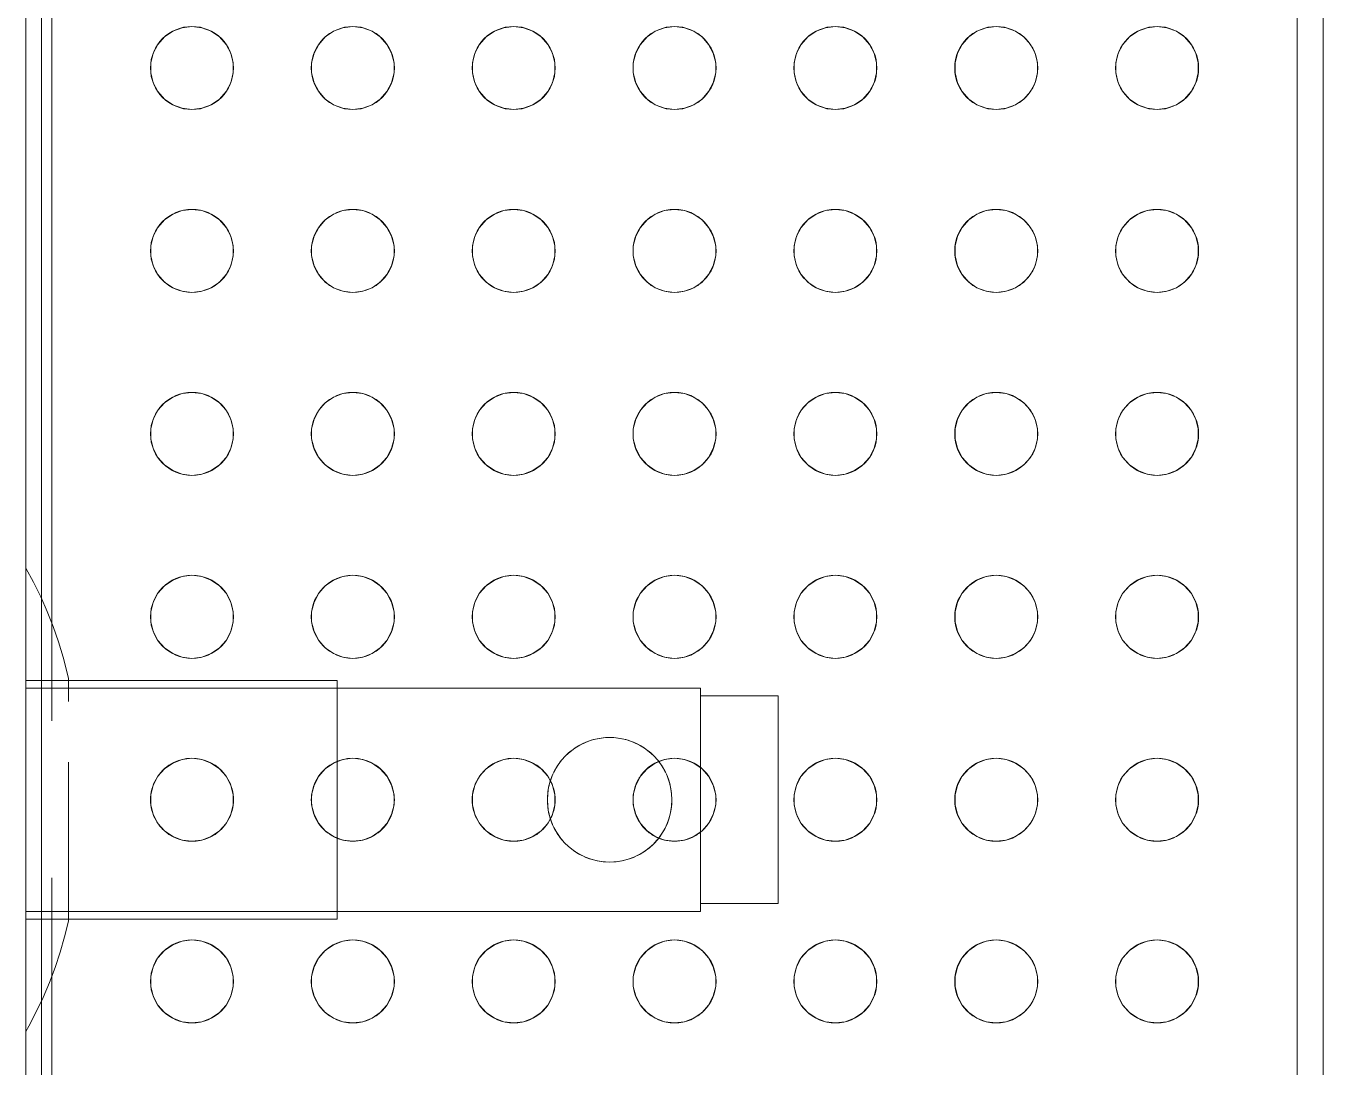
# Model space of a CAD drawing. Header units: metres. Extents: x 149 to 429, y -3 to 162.
# Drawn here: x 373.7995 to 374.0495, y 83.2872 to 83.4878 of the extents above; entities that cross this region are included whole.
import ezdxf

# ---------------------------------------------------------------- set-up
doc = ezdxf.new("R2010")
doc.units = ezdxf.units.M
doc.layers.add('P-SANR-FIXT', color=7, linetype='Continuous', lineweight=5)

# ---------------------------------------------------------------- blocks, each defined once
blk = doc.blocks.new('UT_Bebedouro Industrial - UT_Bebedouro Industrial-3662647-TÉRREO 1_20 - Dependente 2')
at = {"layer": 'P-SANR-FIXT', "color": 9, "true_color": 0xc0c0c0}
for p, q in [((0.34, -0.24), (-0.34, -0.24)), ((-0.34, -0.24), (0.34, -0.24)), ((-0.023, -0.24), (-0.023, -0.3)), ((-0.0215, -0.24), (-0.0215, -0.37)), ((0.0215, -0.37), (0.0215, -0.24)), ((0.023, -0.3), (0.023, -0.24)), ((-0.343, -0.243), (0.343, -0.243)), ((-0.17861, -0.245), (-0.01503, -0.245)), ((0.0152, -0.245), (0.17878, -0.245)), ((-0.01891, -0.24819), (-0.02337, -0.24819)), ((0.00722, -0.24819), (-0.02337, -0.24819)), ((0.02337, -0.24819), (0.01891, -0.24819)), ((0.02337, -0.24819), (0.01891, -0.24819)), ((-0.023, -0.3), (-0.01626, -0.3)), ((-0.023, -0.3), (0.023, -0.3)), ((0.01626, -0.3), (0.023, -0.3)), ((-0.0215, -0.37), (-0.0152, -0.37)), ((-0.0215, -0.37), (0.0215, -0.37)), ((-0.02, -0.37), (-0.02, -0.385)), ((-0.01414, -0.37), (-0.02, -0.37)), ((-0.01414, -0.37), (-0.02, -0.37)), ((0.02, -0.37), (0.01414, -0.37)), ((0.02, -0.37), (0.01414, -0.37)), ((0.0152, -0.37), (0.0215, -0.37)), ((0.02, -0.385), (0.02, -0.37)), ((-0.02, -0.385), (0.02, -0.385)), ((-0.02, -0.385), (0.02, -0.385)), ((0.335, -0.485), (-0.335, -0.485)), ((0.34, -0.49), (-0.34, -0.49))]:
    blk.add_line(p, q, dxfattribs=at)
at = {"layer": 'P-SANR-FIXT', "color": 254, "true_color": 0xe0e0e0}
for p, q in [((-0.34, -0.24), (0.34, -0.24)), ((-0.17861, -0.24), (-0.0152, -0.24)), ((-0.04463, -0.24), (-0.02231, -0.24)), ((-0.04463, -0.24), (0.03865, -0.24)), ((0.00722, -0.24), (-0.02337, -0.24)), ((-0.01891, -0.24), (-0.02337, -0.24)), ((-0.01992, -0.24), (-0.023, -0.24)), ((-0.01626, -0.24), (-0.023, -0.24)), ((0.02077, -0.24), (-0.0215, -0.24)), ((-0.0152, -0.24), (-0.0215, -0.24)), ((0.023, -0.24), (-0.01992, -0.24)), ((0.0152, -0.24), (0.17861, -0.24)), ((0.0215, -0.24), (0.0152, -0.24)), ((0.023, -0.24), (0.01626, -0.24)), ((0.02337, -0.24), (0.01891, -0.24)), ((0.02337, -0.24), (0.01891, -0.24)), ((0.0215, -0.24), (0.02077, -0.24)), ((0.02231, -0.24), (0.04463, -0.24)), ((0.03865, -0.24), (0.04463, -0.24)), ((0.00096, -0.26406), (0.00284, -0.26452)), ((-0.00284, -0.27948), (-0.00454, -0.27858)), ((-0.00454, -0.29642), (-0.00284, -0.29552)), ((-0.01626, -0.3), (0, -0.3)), ((0, -0.3), (0.0115, -0.3)), ((0.00454, -0.30958), (0.00284, -0.31048)), ((0.00284, -0.32652), (0.00454, -0.32742)), ((-0.00599, -0.3393), (-0.00708, -0.33772)), ((0.00599, -0.3393), (0.00454, -0.34058)), ((0.00454, -0.34058), (0.00284, -0.34148)), ((-0.00708, -0.36128), (-0.00599, -0.3597)), ((0.00454, -0.35842), (0.00599, -0.3597)), ((-0.00599, -0.3703), (-0.00708, -0.36872))]:
    blk.add_line(p, q, dxfattribs=at)
at = {"layer": 'P-SANR-FIXT', "color": 254, "true_color": 0xe9e9e9}
for p, q in [((-0.17861, -0.24), (-0.0152, -0.24)), ((-0.0152, -0.24), (-0.17861, -0.24)), ((0.01626, -0.24), (-0.01626, -0.24)), ((-0.00556, -0.24), (-0.0152, -0.24)), ((0.00556, -0.24), (-0.00556, -0.24)), ((0.0152, -0.24), (0.00556, -0.24)), ((0.0152, -0.24), (0.17861, -0.24)), ((0.17861, -0.24), (0.0152, -0.24)), ((-0.00096, -0.26406), (0.00096, -0.26406)), ((-0.00096, -0.35706), (0.00096, -0.35706))]:
    blk.add_line(p, q, dxfattribs=at)
at = {"layer": 'P-SANR-FIXT', "color": 254, "true_color": 0xd3d3d3}
for p, q in [((0.343, -0.243), (-0.34297, -0.243)), ((-0.01503, -0.245), (-0.17861, -0.245)), ((0.17878, -0.245), (0.0152, -0.245)), ((-0.00284, -0.26452), (-0.00096, -0.26406)), ((0.00777, -0.27009), (0.008, -0.272)), ((-0.00096, -0.27994), (-0.00284, -0.27948)), ((-0.00284, -0.29552), (-0.00096, -0.29506)), ((0.0115, -0.3), (0.01626, -0.3)), ((0.00284, -0.31048), (0.00096, -0.31094)), ((0.00096, -0.32606), (0.00284, -0.32652)), ((0.00284, -0.34148), (0.00096, -0.34194)), ((-0.0152, -0.37), (0.0152, -0.37)), ((0.01414, -0.37), (-0.01414, -0.37)), ((0.01414, -0.37), (-0.01414, -0.37)), ((0.335, -0.485), (-0.335, -0.485)), ((-0.34, -0.49), (0.34, -0.49))]:
    blk.add_line(p, q, dxfattribs=at)
at = {"layer": 'P-SANR-FIXT', "color": 254, "true_color": 0xd3d3d3, "flags": 128}
for points in [[(-0.03807, -0.24331), (-0.04087, -0.24199), (-0.04362, -0.24056), (-0.04463, -0.24)], [(0.04463, -0.24), (0.0419, -0.24147), (0.03911, -0.24284)], [(0.00284, -0.26452), (0.00454, -0.26542), (0.00599, -0.2667)], [(-0.008, -0.272), (-0.00777, -0.27009), (-0.00708, -0.26828), (-0.00599, -0.2667)], [(-0.00454, -0.27858), (-0.00599, -0.2773), (-0.00708, -0.27572), (-0.00777, -0.27391), (-0.008, -0.272)], [(0.00599, -0.2773), (0.00454, -0.27858), (0.00284, -0.27948)], [(-0.00708, -0.29928), (-0.00599, -0.2977), (-0.00454, -0.29642)], [(0.00284, -0.29552), (0.00454, -0.29642), (0.00599, -0.2977), (0.00708, -0.29928)], [(-0.00284, -0.31048), (-0.00454, -0.30958), (-0.00599, -0.3083), (-0.00708, -0.30672)], [(0.00708, -0.30672), (0.00599, -0.3083), (0.00454, -0.30958)], [(-0.00599, -0.3287), (-0.00454, -0.32742), (-0.00284, -0.32652)], [(0.00454, -0.32742), (0.00599, -0.3287), (0.00708, -0.33028), (0.00777, -0.33209), (0.008, -0.334)], [(0.008, -0.334), (0.00777, -0.33591), (0.00708, -0.33772), (0.00599, -0.3393)], [(-0.00284, -0.34148), (-0.00454, -0.34058), (-0.00599, -0.3393)], [(-0.00599, -0.3597), (-0.00454, -0.35842), (-0.00284, -0.35752), (-0.00096, -0.35706)], [(0.00096, -0.35706), (0.00284, -0.35752), (0.00454, -0.35842)], [(0.00599, -0.3597), (0.00708, -0.36128), (0.00777, -0.36309), (0.008, -0.365)], [(-0.008, -0.365), (-0.00777, -0.36309), (-0.00708, -0.36128)], [(-0.00708, -0.36872), (-0.00777, -0.36691), (-0.008, -0.365)], [(0.008, -0.365), (0.00777, -0.36691), (0.00708, -0.36872), (0.00599, -0.3703)]]:
    blk.add_lwpolyline(points, dxfattribs=at)
at = {"layer": 'P-SANR-FIXT', "color": 9, "true_color": 0xc0c0c0, "flags": 128}
for points in [[(-0.02337, -0.24819), (-0.02639, -0.24745), (-0.02937, -0.24659), (-0.03231, -0.24562), (-0.03521, -0.24452), (-0.03807, -0.24331)], [(0.03911, -0.24284), (0.03627, -0.24409), (0.03339, -0.24523), (0.03046, -0.24625), (0.02749, -0.24715), (0.02449, -0.24793), (0.02337, -0.24819)], [(-0.043, -0.272), (-0.04277, -0.27009), (-0.04208, -0.26828), (-0.04099, -0.2667), (-0.03954, -0.26542), (-0.03784, -0.26452), (-0.03596, -0.26406), (-0.03404, -0.26406), (-0.03216, -0.26452), (-0.03046, -0.26542), (-0.02901, -0.2667), (-0.02792, -0.26828), (-0.02723, -0.27009), (-0.027, -0.272)], [(0.02725, -0.272), (0.02748, -0.27009), (0.02816, -0.26828), (0.02926, -0.2667), (0.0307, -0.26542), (0.03241, -0.26452), (0.03428, -0.26406), (0.03621, -0.26406), (0.03808, -0.26452), (0.03979, -0.26542), (0.04123, -0.2667), (0.04233, -0.26828), (0.04301, -0.27009), (0.04325, -0.272)], [(0.06249, -0.272), (0.06272, -0.27009), (0.06341, -0.26828), (0.0645, -0.2667), (0.06595, -0.26542), (0.06766, -0.26452), (0.06953, -0.26406), (0.07146, -0.26406), (0.07333, -0.26452), (0.07504, -0.26542), (0.07648, -0.2667), (0.07758, -0.26828), (0.07826, -0.27009), (0.07849, -0.272)], [(0.09774, -0.272), (0.09797, -0.27009), (0.09865, -0.26828), (0.09975, -0.2667), (0.10119, -0.26542), (0.1029, -0.26452), (0.10477, -0.26406), (0.1067, -0.26406), (0.10857, -0.26452), (0.11028, -0.26542), (0.11173, -0.2667), (0.11282, -0.26828), (0.11351, -0.27009), (0.11374, -0.272)], [(0.13298, -0.272), (0.13322, -0.27009), (0.1339, -0.26828), (0.135, -0.2667), (0.13644, -0.26542), (0.13815, -0.26452), (0.14002, -0.26406), (0.14195, -0.26406), (0.14382, -0.26452), (0.14553, -0.26542), (0.14697, -0.2667), (0.14807, -0.26828), (0.14875, -0.27009), (0.14898, -0.272)], [(-0.027, -0.272), (-0.02723, -0.27391), (-0.02792, -0.27572), (-0.02901, -0.2773), (-0.03046, -0.27858), (-0.03216, -0.27948), (-0.03404, -0.27994), (-0.03596, -0.27994), (-0.03784, -0.27948), (-0.03954, -0.27858), (-0.04099, -0.2773), (-0.04208, -0.27572), (-0.04277, -0.27391), (-0.043, -0.272)], [(0.04325, -0.272), (0.04301, -0.27391), (0.04233, -0.27572), (0.04123, -0.2773), (0.03979, -0.27858), (0.03808, -0.27948), (0.03621, -0.27994), (0.03428, -0.27994), (0.03241, -0.27948), (0.0307, -0.27858), (0.02926, -0.2773), (0.02816, -0.27572), (0.02748, -0.27391), (0.02725, -0.272)], [(0.07849, -0.272), (0.07826, -0.27391), (0.07758, -0.27572), (0.07648, -0.2773), (0.07504, -0.27858), (0.07333, -0.27948), (0.07146, -0.27994), (0.06953, -0.27994), (0.06766, -0.27948), (0.06595, -0.27858), (0.0645, -0.2773), (0.06341, -0.27572), (0.06272, -0.27391), (0.06249, -0.272)], [(0.11374, -0.272), (0.11351, -0.27391), (0.11282, -0.27572), (0.11173, -0.2773), (0.11028, -0.27858), (0.10857, -0.27948), (0.1067, -0.27994), (0.10477, -0.27994), (0.1029, -0.27948), (0.10119, -0.27858), (0.09975, -0.2773), (0.09865, -0.27572), (0.09797, -0.27391), (0.09774, -0.272)], [(0.14898, -0.272), (0.14875, -0.27391), (0.14807, -0.27572), (0.14697, -0.2773), (0.14553, -0.27858), (0.14382, -0.27948), (0.14195, -0.27994), (0.14002, -0.27994), (0.13815, -0.27948), (0.13644, -0.27858), (0.135, -0.2773), (0.1339, -0.27572), (0.13322, -0.27391), (0.13298, -0.272)], [(-0.043, -0.303), (-0.04277, -0.30109), (-0.04208, -0.29928), (-0.04099, -0.2977), (-0.03954, -0.29642), (-0.03784, -0.29552), (-0.03596, -0.29506), (-0.03404, -0.29506), (-0.03216, -0.29552), (-0.03046, -0.29642), (-0.02901, -0.2977), (-0.02792, -0.29928), (-0.02723, -0.30109), (-0.027, -0.303)], [(0.02725, -0.303), (0.02748, -0.30109), (0.02816, -0.29928), (0.02926, -0.2977), (0.0307, -0.29642), (0.03241, -0.29552), (0.03428, -0.29506), (0.03621, -0.29506), (0.03808, -0.29552), (0.03979, -0.29642), (0.04123, -0.2977), (0.04233, -0.29928), (0.04301, -0.30109), (0.04325, -0.303)], [(0.06249, -0.303), (0.06272, -0.30109), (0.06341, -0.29928), (0.0645, -0.2977), (0.06595, -0.29642), (0.06766, -0.29552), (0.06953, -0.29506), (0.07146, -0.29506), (0.07333, -0.29552), (0.07504, -0.29642), (0.07648, -0.2977), (0.07758, -0.29928), (0.07826, -0.30109), (0.07849, -0.303)], [(0.09774, -0.303), (0.09797, -0.30109), (0.09865, -0.29928), (0.09975, -0.2977), (0.10119, -0.29642), (0.1029, -0.29552), (0.10477, -0.29506), (0.1067, -0.29506), (0.10857, -0.29552), (0.11028, -0.29642), (0.11173, -0.2977), (0.11282, -0.29928), (0.11351, -0.30109), (0.11374, -0.303)], [(0.13298, -0.303), (0.13322, -0.30109), (0.1339, -0.29928), (0.135, -0.2977), (0.13644, -0.29642), (0.13815, -0.29552), (0.14002, -0.29506), (0.14195, -0.29506), (0.14382, -0.29552), (0.14553, -0.29642), (0.14697, -0.2977), (0.14807, -0.29928), (0.14875, -0.30109), (0.14898, -0.303)], [(-0.027, -0.303), (-0.02723, -0.30491), (-0.02792, -0.30672), (-0.02901, -0.3083), (-0.03046, -0.30958), (-0.03216, -0.31048), (-0.03404, -0.31094), (-0.03596, -0.31094), (-0.03784, -0.31048), (-0.03954, -0.30958), (-0.04099, -0.3083), (-0.04208, -0.30672), (-0.04277, -0.30491), (-0.043, -0.303)], [(0.04325, -0.303), (0.04301, -0.30491), (0.04233, -0.30672), (0.04123, -0.3083), (0.03979, -0.30958), (0.03808, -0.31048), (0.03621, -0.31094), (0.03428, -0.31094), (0.03241, -0.31048), (0.0307, -0.30958), (0.02926, -0.3083), (0.02816, -0.30672), (0.02748, -0.30491), (0.02725, -0.303)], [(0.07849, -0.303), (0.07826, -0.30491), (0.07758, -0.30672), (0.07648, -0.3083), (0.07504, -0.30958), (0.07333, -0.31048), (0.07146, -0.31094), (0.06953, -0.31094), (0.06766, -0.31048), (0.06595, -0.30958), (0.0645, -0.3083), (0.06341, -0.30672), (0.06272, -0.30491), (0.06249, -0.303)], [(0.11374, -0.303), (0.11351, -0.30491), (0.11282, -0.30672), (0.11173, -0.3083), (0.11028, -0.30958), (0.10857, -0.31048), (0.1067, -0.31094), (0.10477, -0.31094), (0.1029, -0.31048), (0.10119, -0.30958), (0.09975, -0.3083), (0.09865, -0.30672), (0.09797, -0.30491), (0.09774, -0.303)], [(0.14898, -0.303), (0.14875, -0.30491), (0.14807, -0.30672), (0.14697, -0.3083), (0.14553, -0.30958), (0.14382, -0.31048), (0.14195, -0.31094), (0.14002, -0.31094), (0.13815, -0.31048), (0.13644, -0.30958), (0.135, -0.3083), (0.1339, -0.30672), (0.13322, -0.30491), (0.13298, -0.303)], [(-0.043, -0.334), (-0.04277, -0.33209), (-0.04208, -0.33028), (-0.04099, -0.3287), (-0.03954, -0.32742), (-0.03784, -0.32652), (-0.03596, -0.32606), (-0.03404, -0.32606), (-0.03216, -0.32652), (-0.03046, -0.32742), (-0.02901, -0.3287), (-0.02792, -0.33028), (-0.02723, -0.33209), (-0.027, -0.334)], [(0.02725, -0.334), (0.02748, -0.33209), (0.02816, -0.33028), (0.02926, -0.3287), (0.0307, -0.32742), (0.03241, -0.32652), (0.03428, -0.32606), (0.03621, -0.32606), (0.03808, -0.32652), (0.03979, -0.32742), (0.04123, -0.3287), (0.04233, -0.33028), (0.04301, -0.33209), (0.04325, -0.334)], [(0.06249, -0.334), (0.06272, -0.33209), (0.06341, -0.33028), (0.0645, -0.3287), (0.06595, -0.32742), (0.06766, -0.32652), (0.06953, -0.32606), (0.07146, -0.32606), (0.07333, -0.32652), (0.07504, -0.32742), (0.07648, -0.3287), (0.07758, -0.33028), (0.07826, -0.33209), (0.07849, -0.334)], [(0.09774, -0.334), (0.09797, -0.33209), (0.09865, -0.33028), (0.09975, -0.3287), (0.10119, -0.32742), (0.1029, -0.32652), (0.10477, -0.32606), (0.1067, -0.32606), (0.10857, -0.32652), (0.11028, -0.32742), (0.11173, -0.3287), (0.11282, -0.33028), (0.11351, -0.33209), (0.11374, -0.334)], [(0.13298, -0.334), (0.13322, -0.33209), (0.1339, -0.33028), (0.135, -0.3287), (0.13644, -0.32742), (0.13815, -0.32652), (0.14002, -0.32606), (0.14195, -0.32606), (0.14382, -0.32652), (0.14553, -0.32742), (0.14697, -0.3287), (0.14807, -0.33028), (0.14875, -0.33209), (0.14898, -0.334)], [(-0.027, -0.334), (-0.02723, -0.33591), (-0.02792, -0.33772), (-0.02901, -0.3393), (-0.03046, -0.34058), (-0.03216, -0.34148), (-0.03404, -0.34194), (-0.03596, -0.34194), (-0.03784, -0.34148), (-0.03954, -0.34058), (-0.04099, -0.3393), (-0.04208, -0.33772), (-0.04277, -0.33591), (-0.043, -0.334)], [(0.04325, -0.334), (0.04301, -0.33591), (0.04233, -0.33772), (0.04123, -0.3393), (0.03979, -0.34058), (0.03808, -0.34148), (0.03621, -0.34194), (0.03428, -0.34194), (0.03241, -0.34148), (0.0307, -0.34058), (0.02926, -0.3393), (0.02816, -0.33772), (0.02748, -0.33591), (0.02725, -0.334)], [(0.07849, -0.334), (0.07826, -0.33591), (0.07758, -0.33772), (0.07648, -0.3393), (0.07504, -0.34058), (0.07333, -0.34148), (0.07146, -0.34194), (0.06953, -0.34194), (0.06766, -0.34148), (0.06595, -0.34058), (0.0645, -0.3393), (0.06341, -0.33772), (0.06272, -0.33591), (0.06249, -0.334)], [(0.11374, -0.334), (0.11351, -0.33591), (0.11282, -0.33772), (0.11173, -0.3393), (0.11028, -0.34058), (0.10857, -0.34148), (0.1067, -0.34194), (0.10477, -0.34194), (0.1029, -0.34148), (0.10119, -0.34058), (0.09975, -0.3393), (0.09865, -0.33772), (0.09797, -0.33591), (0.09774, -0.334)], [(0.14898, -0.334), (0.14875, -0.33591), (0.14807, -0.33772), (0.14697, -0.3393), (0.14553, -0.34058), (0.14382, -0.34148), (0.14195, -0.34194), (0.14002, -0.34194), (0.13815, -0.34148), (0.13644, -0.34058), (0.135, -0.3393), (0.1339, -0.33772), (0.13322, -0.33591), (0.13298, -0.334)], [(-0.043, -0.365), (-0.04277, -0.36309), (-0.04208, -0.36128), (-0.04099, -0.3597), (-0.03954, -0.35842), (-0.03784, -0.35752), (-0.03596, -0.35706), (-0.03404, -0.35706), (-0.03216, -0.35752), (-0.03046, -0.35842), (-0.02901, -0.3597), (-0.02792, -0.36128), (-0.02723, -0.36309), (-0.027, -0.365)], [(0.02725, -0.365), (0.02748, -0.36309), (0.02816, -0.36128), (0.02926, -0.3597), (0.0307, -0.35842), (0.03241, -0.35752), (0.03428, -0.35706), (0.03621, -0.35706), (0.03808, -0.35752), (0.03979, -0.35842), (0.04123, -0.3597), (0.04233, -0.36128), (0.04301, -0.36309), (0.04325, -0.365)], [(0.06249, -0.365), (0.06272, -0.36309), (0.06341, -0.36128), (0.0645, -0.3597), (0.06595, -0.35842), (0.06766, -0.35752), (0.06953, -0.35706), (0.07146, -0.35706), (0.07333, -0.35752), (0.07504, -0.35842), (0.07648, -0.3597), (0.07758, -0.36128), (0.07826, -0.36309), (0.07849, -0.365)], [(0.09774, -0.365), (0.09797, -0.36309), (0.09865, -0.36128), (0.09975, -0.3597), (0.10119, -0.35842), (0.1029, -0.35752), (0.10477, -0.35706), (0.1067, -0.35706), (0.10857, -0.35752), (0.11028, -0.35842), (0.11173, -0.3597), (0.11282, -0.36128), (0.11351, -0.36309), (0.11374, -0.365)], [(0.13298, -0.365), (0.13322, -0.36309), (0.1339, -0.36128), (0.135, -0.3597), (0.13644, -0.35842), (0.13815, -0.35752), (0.14002, -0.35706), (0.14195, -0.35706), (0.14382, -0.35752), (0.14553, -0.35842), (0.14697, -0.3597), (0.14807, -0.36128), (0.14875, -0.36309), (0.14898, -0.365)], [(-0.027, -0.365), (-0.02723, -0.36691), (-0.02792, -0.36872), (-0.02901, -0.3703), (-0.03046, -0.37158), (-0.03216, -0.37248), (-0.03404, -0.37294), (-0.03596, -0.37294), (-0.03784, -0.37248), (-0.03954, -0.37158), (-0.04099, -0.3703), (-0.04208, -0.36872), (-0.04277, -0.36691), (-0.043, -0.365)], [(0.04325, -0.365), (0.04301, -0.36691), (0.04233, -0.36872), (0.04123, -0.3703), (0.03979, -0.37158), (0.03808, -0.37248), (0.03621, -0.37294), (0.03428, -0.37294), (0.03241, -0.37248), (0.0307, -0.37158), (0.02926, -0.3703), (0.02816, -0.36872), (0.02748, -0.36691), (0.02725, -0.365)], [(0.07849, -0.365), (0.07826, -0.36691), (0.07758, -0.36872), (0.07648, -0.3703), (0.07504, -0.37158), (0.07333, -0.37248), (0.07146, -0.37294), (0.06953, -0.37294), (0.06766, -0.37248), (0.06595, -0.37158), (0.0645, -0.3703), (0.06341, -0.36872), (0.06272, -0.36691), (0.06249, -0.365)], [(0.11374, -0.365), (0.11351, -0.36691), (0.11282, -0.36872), (0.11173, -0.3703), (0.11028, -0.37158), (0.10857, -0.37248), (0.1067, -0.37294), (0.10477, -0.37294), (0.1029, -0.37248), (0.10119, -0.37158), (0.09975, -0.3703), (0.09865, -0.36872), (0.09797, -0.36691), (0.09774, -0.365)], [(0.14898, -0.365), (0.14875, -0.36691), (0.14807, -0.36872), (0.14697, -0.3703), (0.14553, -0.37158), (0.14382, -0.37248), (0.14195, -0.37294), (0.14002, -0.37294), (0.13815, -0.37248), (0.13644, -0.37158), (0.135, -0.3703), (0.1339, -0.36872), (0.13322, -0.36691), (0.13298, -0.365)], [(0.00599, -0.3703), (0.00454, -0.37158), (0.00284, -0.37248), (0.00096, -0.37294), (-0.00096, -0.37294), (-0.00284, -0.37248), (-0.00454, -0.37158), (-0.00599, -0.3703)], [(-0.043, -0.396), (-0.04277, -0.39409), (-0.04208, -0.39228), (-0.04099, -0.3907), (-0.03954, -0.38942), (-0.03784, -0.38852), (-0.03596, -0.38806), (-0.03404, -0.38806), (-0.03216, -0.38852), (-0.03046, -0.38942), (-0.02901, -0.3907), (-0.02792, -0.39228), (-0.02723, -0.39409), (-0.027, -0.396)], [(-0.008, -0.396), (-0.00777, -0.39409), (-0.00708, -0.39228), (-0.00599, -0.3907), (-0.00454, -0.38942), (-0.00284, -0.38852), (-0.00096, -0.38806), (0.00096, -0.38806), (0.00284, -0.38852), (0.00454, -0.38942), (0.00599, -0.3907), (0.00708, -0.39228), (0.00777, -0.39409), (0.008, -0.396)], [(0.02725, -0.396), (0.02748, -0.39409), (0.02816, -0.39228), (0.02926, -0.3907), (0.0307, -0.38942), (0.03241, -0.38852), (0.03428, -0.38806), (0.03621, -0.38806), (0.03808, -0.38852), (0.03979, -0.38942), (0.04123, -0.3907), (0.04233, -0.39228), (0.04301, -0.39409), (0.04325, -0.396)], [(0.06249, -0.396), (0.06272, -0.39409), (0.06341, -0.39228), (0.0645, -0.3907), (0.06595, -0.38942), (0.06766, -0.38852), (0.06953, -0.38806), (0.07146, -0.38806), (0.07333, -0.38852), (0.07504, -0.38942), (0.07648, -0.3907), (0.07758, -0.39228), (0.07826, -0.39409), (0.07849, -0.396)], [(0.09774, -0.396), (0.09797, -0.39409), (0.09865, -0.39228), (0.09975, -0.3907), (0.10119, -0.38942), (0.1029, -0.38852), (0.10477, -0.38806), (0.1067, -0.38806), (0.10857, -0.38852), (0.11028, -0.38942), (0.11173, -0.3907), (0.11282, -0.39228), (0.11351, -0.39409), (0.11374, -0.396)], [(0.13298, -0.396), (0.13322, -0.39409), (0.1339, -0.39228), (0.135, -0.3907), (0.13644, -0.38942), (0.13815, -0.38852), (0.14002, -0.38806), (0.14195, -0.38806), (0.14382, -0.38852), (0.14553, -0.38942), (0.14697, -0.3907), (0.14807, -0.39228), (0.14875, -0.39409), (0.14898, -0.396)], [(-0.027, -0.396), (-0.02723, -0.39791), (-0.02792, -0.39972), (-0.02901, -0.4013), (-0.03046, -0.40258), (-0.03216, -0.40348), (-0.03404, -0.40394), (-0.03596, -0.40394), (-0.03784, -0.40348), (-0.03954, -0.40258), (-0.04099, -0.4013), (-0.04208, -0.39972), (-0.04277, -0.39791), (-0.043, -0.396)], [(0.008, -0.396), (0.00777, -0.39791), (0.00708, -0.39972), (0.00599, -0.4013), (0.00454, -0.40258), (0.00284, -0.40348), (0.00096, -0.40394), (-0.00096, -0.40394), (-0.00284, -0.40348), (-0.00454, -0.40258), (-0.00599, -0.4013), (-0.00708, -0.39972), (-0.00777, -0.39791), (-0.008, -0.396)], [(0.04325, -0.396), (0.04301, -0.39791), (0.04233, -0.39972), (0.04123, -0.4013), (0.03979, -0.40258), (0.03808, -0.40348), (0.03621, -0.40394), (0.03428, -0.40394), (0.03241, -0.40348), (0.0307, -0.40258), (0.02926, -0.4013), (0.02816, -0.39972), (0.02748, -0.39791), (0.02725, -0.396)], [(0.07849, -0.396), (0.07826, -0.39791), (0.07758, -0.39972), (0.07648, -0.4013), (0.07504, -0.40258), (0.07333, -0.40348), (0.07146, -0.40394), (0.06953, -0.40394), (0.06766, -0.40348), (0.06595, -0.40258), (0.0645, -0.4013), (0.06341, -0.39972), (0.06272, -0.39791), (0.06249, -0.396)], [(0.11374, -0.396), (0.11351, -0.39791), (0.11282, -0.39972), (0.11173, -0.4013), (0.11028, -0.40258), (0.10857, -0.40348), (0.1067, -0.40394), (0.10477, -0.40394), (0.1029, -0.40348), (0.10119, -0.40258), (0.09975, -0.4013), (0.09865, -0.39972), (0.09797, -0.39791), (0.09774, -0.396)], [(0.14898, -0.396), (0.14875, -0.39791), (0.14807, -0.39972), (0.14697, -0.4013), (0.14553, -0.40258), (0.14382, -0.40348), (0.14195, -0.40394), (0.14002, -0.40394), (0.13815, -0.40348), (0.13644, -0.40258), (0.135, -0.4013), (0.1339, -0.39972), (0.13322, -0.39791), (0.13298, -0.396)], [(-0.043, -0.427), (-0.04277, -0.42509), (-0.04208, -0.42328), (-0.04099, -0.4217), (-0.03954, -0.42042), (-0.03784, -0.41952), (-0.03596, -0.41906), (-0.03404, -0.41906), (-0.03216, -0.41952), (-0.03046, -0.42042), (-0.02901, -0.4217), (-0.02792, -0.42328), (-0.02723, -0.42509), (-0.027, -0.427)], [(-0.008, -0.427), (-0.00777, -0.42509), (-0.00708, -0.42328), (-0.00599, -0.4217), (-0.00454, -0.42042), (-0.00284, -0.41952), (-0.00096, -0.41906), (0.00096, -0.41906), (0.00284, -0.41952), (0.00454, -0.42042), (0.00599, -0.4217), (0.00708, -0.42328), (0.00777, -0.42509), (0.008, -0.427)], [(0.02725, -0.427), (0.02748, -0.42509), (0.02816, -0.42328), (0.02926, -0.4217), (0.0307, -0.42042), (0.03241, -0.41952), (0.03428, -0.41906), (0.03621, -0.41906), (0.03808, -0.41952), (0.03979, -0.42042), (0.04123, -0.4217), (0.04233, -0.42328), (0.04301, -0.42509), (0.04325, -0.427)], [(0.06249, -0.427), (0.06272, -0.42509), (0.06341, -0.42328), (0.0645, -0.4217), (0.06595, -0.42042), (0.06766, -0.41952), (0.06953, -0.41906), (0.07146, -0.41906), (0.07333, -0.41952), (0.07504, -0.42042), (0.07648, -0.4217), (0.07758, -0.42328), (0.07826, -0.42509), (0.07849, -0.427)], [(0.09774, -0.427), (0.09797, -0.42509), (0.09865, -0.42328), (0.09975, -0.4217), (0.10119, -0.42042), (0.1029, -0.41952), (0.10477, -0.41906), (0.1067, -0.41906), (0.10857, -0.41952), (0.11028, -0.42042), (0.11173, -0.4217), (0.11282, -0.42328), (0.11351, -0.42509), (0.11374, -0.427)], [(0.13298, -0.427), (0.13322, -0.42509), (0.1339, -0.42328), (0.135, -0.4217), (0.13644, -0.42042), (0.13815, -0.41952), (0.14002, -0.41906), (0.14195, -0.41906), (0.14382, -0.41952), (0.14553, -0.42042), (0.14697, -0.4217), (0.14807, -0.42328), (0.14875, -0.42509), (0.14898, -0.427)], [(-0.027, -0.427), (-0.02723, -0.42891), (-0.02792, -0.43072), (-0.02901, -0.4323), (-0.03046, -0.43358), (-0.03216, -0.43448), (-0.03404, -0.43494), (-0.03596, -0.43494), (-0.03784, -0.43448), (-0.03954, -0.43358), (-0.04099, -0.4323), (-0.04208, -0.43072), (-0.04277, -0.42891), (-0.043, -0.427)], [(0.008, -0.427), (0.00777, -0.42891), (0.00708, -0.43072), (0.00599, -0.4323), (0.00454, -0.43358), (0.00284, -0.43448), (0.00096, -0.43494), (-0.00096, -0.43494), (-0.00284, -0.43448), (-0.00454, -0.43358), (-0.00599, -0.4323), (-0.00708, -0.43072), (-0.00777, -0.42891), (-0.008, -0.427)], [(0.04325, -0.427), (0.04301, -0.42891), (0.04233, -0.43072), (0.04123, -0.4323), (0.03979, -0.43358), (0.03808, -0.43448), (0.03621, -0.43494), (0.03428, -0.43494), (0.03241, -0.43448), (0.0307, -0.43358), (0.02926, -0.4323), (0.02816, -0.43072), (0.02748, -0.42891), (0.02725, -0.427)], [(0.07849, -0.427), (0.07826, -0.42891), (0.07758, -0.43072), (0.07648, -0.4323), (0.07504, -0.43358), (0.07333, -0.43448), (0.07146, -0.43494), (0.06953, -0.43494), (0.06766, -0.43448), (0.06595, -0.43358), (0.0645, -0.4323), (0.06341, -0.43072), (0.06272, -0.42891), (0.06249, -0.427)], [(0.11374, -0.427), (0.11351, -0.42891), (0.11282, -0.43072), (0.11173, -0.4323), (0.11028, -0.43358), (0.10857, -0.43448), (0.1067, -0.43494), (0.10477, -0.43494), (0.1029, -0.43448), (0.10119, -0.43358), (0.09975, -0.4323), (0.09865, -0.43072), (0.09797, -0.42891), (0.09774, -0.427)], [(0.14898, -0.427), (0.14875, -0.42891), (0.14807, -0.43072), (0.14697, -0.4323), (0.14553, -0.43358), (0.14382, -0.43448), (0.14195, -0.43494), (0.14002, -0.43494), (0.13815, -0.43448), (0.13644, -0.43358), (0.135, -0.4323), (0.1339, -0.43072), (0.13322, -0.42891), (0.13298, -0.427)], [(-0.043, -0.458), (-0.04277, -0.45609), (-0.04208, -0.45428), (-0.04099, -0.4527), (-0.03954, -0.45142), (-0.03784, -0.45052), (-0.03596, -0.45006), (-0.03404, -0.45006), (-0.03216, -0.45052), (-0.03046, -0.45142), (-0.02901, -0.4527), (-0.02792, -0.45428), (-0.02723, -0.45609), (-0.027, -0.458)], [(-0.008, -0.458), (-0.00777, -0.45609), (-0.00708, -0.45428), (-0.00599, -0.4527), (-0.00454, -0.45142), (-0.00284, -0.45052), (-0.00096, -0.45006), (0.00096, -0.45006), (0.00284, -0.45052), (0.00454, -0.45142), (0.00599, -0.4527), (0.00708, -0.45428), (0.00777, -0.45609), (0.008, -0.458)], [(0.02725, -0.458), (0.02748, -0.45609), (0.02816, -0.45428), (0.02926, -0.4527), (0.0307, -0.45142), (0.03241, -0.45052), (0.03428, -0.45006), (0.03621, -0.45006), (0.03808, -0.45052), (0.03979, -0.45142), (0.04123, -0.4527), (0.04233, -0.45428), (0.04301, -0.45609), (0.04325, -0.458)], [(0.06249, -0.458), (0.06272, -0.45609), (0.06341, -0.45428), (0.0645, -0.4527), (0.06595, -0.45142), (0.06766, -0.45052), (0.06953, -0.45006), (0.07146, -0.45006), (0.07333, -0.45052), (0.07504, -0.45142), (0.07648, -0.4527), (0.07758, -0.45428), (0.07826, -0.45609), (0.07849, -0.458)], [(0.09774, -0.458), (0.09797, -0.45609), (0.09865, -0.45428), (0.09975, -0.4527), (0.10119, -0.45142), (0.1029, -0.45052), (0.10477, -0.45006), (0.1067, -0.45006), (0.10857, -0.45052), (0.11028, -0.45142), (0.11173, -0.4527), (0.11282, -0.45428), (0.11351, -0.45609), (0.11374, -0.458)], [(0.13298, -0.458), (0.13322, -0.45609), (0.1339, -0.45428), (0.135, -0.4527), (0.13644, -0.45142), (0.13815, -0.45052), (0.14002, -0.45006), (0.14195, -0.45006), (0.14382, -0.45052), (0.14553, -0.45142), (0.14697, -0.4527), (0.14807, -0.45428), (0.14875, -0.45609), (0.14898, -0.458)], [(-0.027, -0.458), (-0.02723, -0.45991), (-0.02792, -0.46172), (-0.02901, -0.4633), (-0.03046, -0.46458), (-0.03216, -0.46548), (-0.03404, -0.46594), (-0.03596, -0.46594), (-0.03784, -0.46548), (-0.03954, -0.46458), (-0.04099, -0.4633), (-0.04208, -0.46172), (-0.04277, -0.45991), (-0.043, -0.458)], [(0.008, -0.458), (0.00777, -0.45991), (0.00708, -0.46172), (0.00599, -0.4633), (0.00454, -0.46458), (0.00284, -0.46548), (0.00096, -0.46594), (-0.00096, -0.46594), (-0.00284, -0.46548), (-0.00454, -0.46458), (-0.00599, -0.4633), (-0.00708, -0.46172), (-0.00777, -0.45991), (-0.008, -0.458)], [(0.04325, -0.458), (0.04301, -0.45991), (0.04233, -0.46172), (0.04123, -0.4633), (0.03979, -0.46458), (0.03808, -0.46548), (0.03621, -0.46594), (0.03428, -0.46594), (0.03241, -0.46548), (0.0307, -0.46458), (0.02926, -0.4633), (0.02816, -0.46172), (0.02748, -0.45991), (0.02725, -0.458)], [(0.07849, -0.458), (0.07826, -0.45991), (0.07758, -0.46172), (0.07648, -0.4633), (0.07504, -0.46458), (0.07333, -0.46548), (0.07146, -0.46594), (0.06953, -0.46594), (0.06766, -0.46548), (0.06595, -0.46458), (0.0645, -0.4633), (0.06341, -0.46172), (0.06272, -0.45991), (0.06249, -0.458)], [(0.11374, -0.458), (0.11351, -0.45991), (0.11282, -0.46172), (0.11173, -0.4633), (0.11028, -0.46458), (0.10857, -0.46548), (0.1067, -0.46594), (0.10477, -0.46594), (0.1029, -0.46548), (0.10119, -0.46458), (0.09975, -0.4633), (0.09865, -0.46172), (0.09797, -0.45991), (0.09774, -0.458)], [(0.14898, -0.458), (0.14875, -0.45991), (0.14807, -0.46172), (0.14697, -0.4633), (0.14553, -0.46458), (0.14382, -0.46548), (0.14195, -0.46594), (0.14002, -0.46594), (0.13815, -0.46548), (0.13644, -0.46458), (0.135, -0.4633), (0.1339, -0.46172), (0.13322, -0.45991), (0.13298, -0.458)]]:
    blk.add_lwpolyline(points, dxfattribs=at)
at = {"layer": 'P-SANR-FIXT', "color": 254, "true_color": 0xe0e0e0, "flags": 128}
for points in [[(-0.00599, -0.2667), (-0.00454, -0.26542), (-0.00284, -0.26452)], [(0.00599, -0.2667), (0.00708, -0.26828), (0.00777, -0.27009)], [(0.008, -0.272), (0.00777, -0.27391), (0.00708, -0.27572), (0.00599, -0.2773)], [(0.00284, -0.27948), (0.00096, -0.27994), (-0.00096, -0.27994)], [(-0.00096, -0.29506), (0.00096, -0.29506), (0.00284, -0.29552)], [(-0.008, -0.303), (-0.00777, -0.30109), (-0.00708, -0.29928)], [(0.00708, -0.29928), (0.00777, -0.30109), (0.008, -0.303)], [(-0.00708, -0.30672), (-0.00777, -0.30491), (-0.008, -0.303)], [(0.008, -0.303), (0.00777, -0.30491), (0.00708, -0.30672)], [(0.00096, -0.31094), (-0.00096, -0.31094), (-0.00284, -0.31048)], [(-0.00284, -0.32652), (-0.00096, -0.32606), (0.00096, -0.32606)], [(-0.008, -0.334), (-0.00777, -0.33209), (-0.00708, -0.33028), (-0.00599, -0.3287)], [(-0.00708, -0.33772), (-0.00777, -0.33591), (-0.008, -0.334)], [(0.00096, -0.34194), (-0.00096, -0.34194), (-0.00284, -0.34148)]]:
    blk.add_lwpolyline(points, dxfattribs=at)
at = {"layer": 'P-SANR-FIXT', "color": 9, "true_color": 0xc0c0c0}
for centre, radius, start, end in [((-0.035, -0.272), 0.008, 360, 180), ((0.03525, -0.272), 0.008, 360, 180), ((0.07049, -0.272), 0.008, 360, 180), ((0.10574, -0.272), 0.008, 360, 180), ((0.14098, -0.272), 0.008, 0, 180), ((-0.035, -0.272), 0.008, 180, 360), ((0.03525, -0.272), 0.008, 180, 360), ((0.07049, -0.272), 0.008, 180, 360), ((0.10574, -0.272), 0.008, 180, 360), ((0.14098, -0.272), 0.008, 180, 360), ((-0.035, -0.303), 0.008, 360, 180), ((0.03525, -0.303), 0.008, 360, 180), ((0.07049, -0.303), 0.008, 360, 180), ((0.10574, -0.303), 0.008, 360, 180), ((0.14098, -0.303), 0.008, 0, 180), ((-0.035, -0.303), 0.008, 180, 360), ((0.03525, -0.303), 0.008, 180, 360), ((0.07049, -0.303), 0.008, 180, 360), ((0.10574, -0.303), 0.008, 180, 360), ((0.14098, -0.303), 0.008, 180, 360), ((-0.035, -0.334), 0.008, 360, 180), ((0.03525, -0.334), 0.008, 360, 180), ((0.07049, -0.334), 0.008, 360, 180), ((0.10574, -0.334), 0.008, 360, 180), ((0.14098, -0.334), 0.008, 0, 180), ((-0.035, -0.334), 0.008, 180, 360), ((0.03525, -0.334), 0.008, 180, 360), ((0.07049, -0.334), 0.008, 180, 360), ((0.10574, -0.334), 0.008, 180, 360), ((0.14098, -0.334), 0.008, 180, 360), ((0, -0.3525), 0.012, 360, 180), ((0, -0.3525), 0.012, 180, 360), ((-0.035, -0.365), 0.008, 360, 180), ((0.03525, -0.365), 0.008, 360, 180), ((0.07049, -0.365), 0.008, 360, 180), ((0.10574, -0.365), 0.008, 360, 180), ((0.14098, -0.365), 0.008, 0, 180), ((-0.035, -0.365), 0.008, 180, 360), ((0.03525, -0.365), 0.008, 180, 360), ((0.07049, -0.365), 0.008, 180, 360), ((0.10574, -0.365), 0.008, 180, 360), ((0.14098, -0.365), 0.008, 180, 360), ((0, -0.365), 0.008, 225, 315), ((-0.035, -0.396), 0.008, 360, 180), ((0, -0.396), 0.008, 360, 180), ((0.03525, -0.396), 0.008, 360, 180), ((0.07049, -0.396), 0.008, 360, 180), ((0.10574, -0.396), 0.008, 360, 180), ((0.14098, -0.396), 0.008, 0, 180), ((-0.035, -0.396), 0.008, 180, 360), ((0, -0.396), 0.008, 180, 360), ((0.03525, -0.396), 0.008, 180, 360), ((0.07049, -0.396), 0.008, 180, 360), ((0.10574, -0.396), 0.008, 180, 360), ((0.14098, -0.396), 0.008, 180, 360), ((-0.035, -0.427), 0.008, 360, 180), ((0, -0.427), 0.008, 360, 180), ((0.03525, -0.427), 0.008, 360, 180), ((0.07049, -0.427), 0.008, 360, 180), ((0.10574, -0.427), 0.008, 360, 180), ((0.14098, -0.427), 0.008, 360, 180), ((-0.035, -0.427), 0.008, 180, 360), ((0, -0.427), 0.008, 180, 360), ((0.03525, -0.427), 0.008, 180, 360), ((0.07049, -0.427), 0.008, 180, 360), ((0.10574, -0.427), 0.008, 180, 360), ((0.14098, -0.427), 0.008, 180, 360), ((-0.035, -0.458), 0.008, 360, 180), ((0, -0.458), 0.008, 360, 180), ((0.03525, -0.458), 0.008, 360, 180), ((0.07049, -0.458), 0.008, 360, 180), ((0.10574, -0.458), 0.008, 360, 180), ((0.14098, -0.458), 0.008, 360, 180), ((-0.035, -0.458), 0.008, 180, 360), ((0, -0.458), 0.008, 180, 360), ((0.03525, -0.458), 0.008, 180, 360), ((0.07049, -0.458), 0.008, 180, 360), ((0.10574, -0.458), 0.008, 180, 360), ((0.14098, -0.458), 0.008, 180, 360)]:
    blk.add_arc(centre, radius, start, end, dxfattribs=at)
at = {"layer": 'P-SANR-FIXT', "color": 254, "true_color": 0xd3d3d3}
for centre, radius, start, end in [((0, -0.272), 0.008, 90, 120), ((0, -0.272), 0.008, 45, 75), ((0, -0.272), 0.008, 135, 180), ((0, -0.272), 0.008, 360, 15), ((0, -0.272), 0.008, 180, 225), ((0, -0.272), 0.008, 255, 270), ((0, -0.272), 0.008, 285, 315), ((0, -0.303), 0.008, 75, 105), ((0, -0.303), 0.008, 120, 150), ((0, -0.303), 0.008, 30, 60), ((0, -0.303), 0.008, 210, 240), ((0, -0.303), 0.008, 300, 330), ((0, -0.303), 0.008, 255, 285), ((0, -0.334), 0.008, 105, 135), ((0, -0.334), 0.008, 75, 90), ((0, -0.334), 0.008, 360, 60), ((0, -0.334), 0.008, 315, 360), ((0, -0.334), 0.008, 225, 255), ((0, -0.3525), 0.012, 105, 120), ((0, -0.3525), 0.012, 75, 90), ((0, -0.334), 0.008, 270, 300), ((0, -0.3525), 0.012, 45, 60), ((0, -0.3525), 0.012, 135, 150), ((0, -0.3525), 0.012, 0, 30), ((0, -0.3525), 0.012, 330, 360), ((0, -0.365), 0.008, 105, 135), ((0, -0.365), 0.008, 60, 90), ((0, -0.3525), 0.012, 210, 285), ((0, -0.365), 0.008, 360, 45), ((0, -0.365), 0.008, 150, 180), ((0, -0.3525), 0.012, 300, 315), ((0, -0.365), 0.008, 180, 210), ((0, -0.365), 0.008, 315, 360)]:
    blk.add_arc(centre, radius, start, end, dxfattribs=at)
at = {"layer": 'P-SANR-FIXT', "color": 254, "true_color": 0xe0e0e0}
for centre, radius, start, end in [((0, -0.272), 0.008, 75, 90), ((0, -0.272), 0.008, 120, 135), ((0, -0.272), 0.008, 15, 45), ((0, -0.272), 0.008, 315, 360), ((0, -0.272), 0.008, 225, 255), ((0, -0.272), 0.008, 270, 285), ((0, -0.303), 0.008, 105, 120), ((0, -0.303), 0.008, 60, 75), ((0, -0.303), 0.008, 150, 180), ((0, -0.303), 0.008, 360, 30), ((0, -0.303), 0.008, 180, 195), ((0, -0.303), 0.008, 330, 360), ((0, -0.303), 0.008, 195, 210), ((0, -0.303), 0.008, 240, 255), ((0, -0.303), 0.008, 285, 300), ((0, -0.334), 0.008, 90, 105), ((0, -0.334), 0.008, 60, 75), ((0, -0.334), 0.008, 135, 180), ((0, -0.334), 0.008, 180, 225), ((0, -0.334), 0.008, 300, 315), ((0, -0.3525), 0.012, 120, 135), ((0, -0.3525), 0.012, 90, 105), ((0, -0.334), 0.008, 255, 270), ((0, -0.3525), 0.012, 60, 75), ((0, -0.3525), 0.012, 30, 45), ((0, -0.3525), 0.012, 150, 180), ((0, -0.3525), 0.012, 180, 210), ((0, -0.365), 0.008, 90, 105), ((0, -0.365), 0.008, 135, 150), ((0, -0.365), 0.008, 45, 60), ((0, -0.3525), 0.012, 315, 330), ((0, -0.3525), 0.012, 285, 300), ((0, -0.365), 0.008, 210, 225)]:
    blk.add_arc(centre, radius, start, end, dxfattribs=at)

msp = doc.modelspace()

# ---------------------------------------------------------------- block references
at = {"layer": 'P-SANR-FIXT', "color": 254, "true_color": 0xe0e0e0, "rotation": 89.99999999999953}
msp.add_blockref('UT_Bebedouro Industrial - UT_Bebedouro Industrial-3662647-TÉRREO 1_20 - Dependente 2', (373.55949, 83.3387), dxfattribs=at)

doc.saveas('drawing.dxf')
